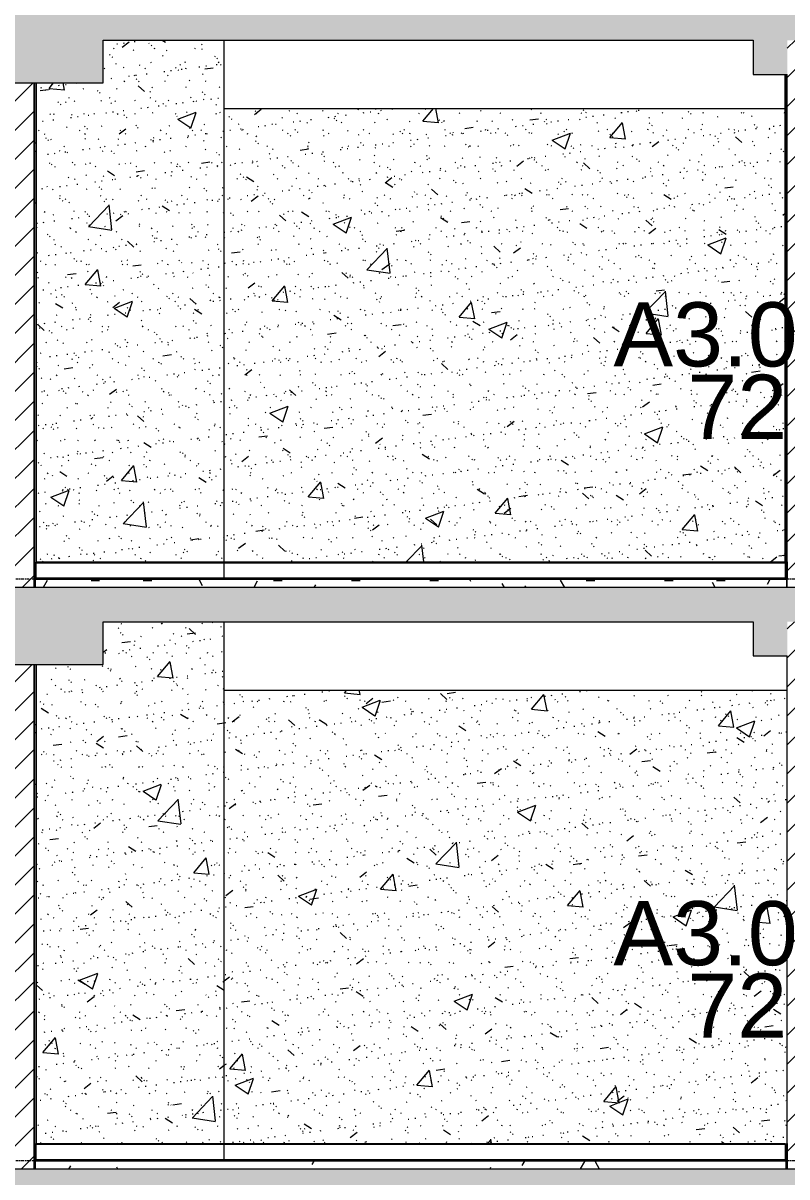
# Model space of a CAD drawing. Header units: millimetres. Extents: x 3451 to 201731, y -8641 to 35300.
# Drawn here: x 167225 to 171691, y 2104 to 8850 of the extents above; entities that cross this region are included whole.
import ezdxf

# ---------------------------------------------------------------- set-up
doc = ezdxf.new("R2010")
doc.units = ezdxf.units.MM
doc.linetypes.add('Centre', pattern=[31.75, 6.35, -4.7625, 15.875, -4.7625])
for name, color, linetype, lineweight in [('0-2', 50, 'Continuous', 5), ('A-AREA-IDEN', 2, 'Continuous', 9), ('A-CLNG', 13, 'Continuous', 9), ('A-DETL-GENF-1', 7, 'Continuous', 9), ('A-DETL-THIN', 151, 'Continuous', 9), ('A-FLOR-1', 10, 'Continuous', 35), ('A-FLOR-HRAL', 11, 'Continuous', 9), ('A-FLOR-HRAL-1', 253, 'Continuous', 9), ('A-FLOR-HRAL-2', 53, 'Continuous', 18), ('A-FLOR-LEVL-2', 51, 'Centre', 9), ('A-FLOR-MCUT-1', 7, 'Continuous', 9), ('A-FLOR-PATT-4', 67, 'Continuous', 9), ('A-WALL', 113, 'Continuous', 9), ('A-WALL-1', 113, 'Continuous', 25), ('A-WALL-2', 250, 'Continuous', 25), ('A-WALL-3', 7, 'Continuous', 9), ('A-WALL-PATT-1', 7, 'Continuous', 9), ('A-WALL-PATT-2', 9, 'Continuous', 9), ('A-WALL-PATT-4', 111, 'Continuous', 9), ('I-WALL', 2, 'Continuous', 9), ('I-WALL-1', 7, 'Continuous', 9), ('I-WALL-3', 250, 'Continuous', 25), ('S-BEAM-3', 7, 'Continuous', 9)]:
    doc.layers.add(name, color=color, linetype=linetype, lineweight=lineweight)
doc.styles.add('Arial_1', font='arial.ttf', dxfattribs={"height": 375})
pattern_1 = [(50, (-51987.05, 14125), (1093.104, -95.634), [114.3, -1257.3]), (355, (-51987, 14125), (-211.457, 1146.34), [91.44, -1005.84]), (100.451, (-51896, 14117), (881.656, 1050.7), [97.14, -1068.54]), (46.184, (-51987, 14429.8), (1626.475, -252.26), [171.45, -1885.95]), (96.636, (-51851.5, 14408.8), (1424.42, 1484.57), [145.71, -1602.81]), (351.184, (-51987, 14429.8), (1424.43, 1484.55), [137.16, -1508.76]), (21, (-51834.65, 14353.6), (909.686, -613.59), [114.3, -1257.3]), (326, (-51834.7, 14353.6), (370.81, 1105.13), [91.44, -1005.84]), (71.451, (-51758.8, 14302.5), (1280.503, 491.53), [97.14, -1068.54]), (37.5, (-51987.05, 14125), (18.5313, 507.33), [50.292, -943.356, 50.292, -970.788, -1009.65]), (37.5, (-51987.05, 14125), (18.5313, 507.33), [-2014.728, 50.292, -959.358]), (7.5, (-51987.05, 14125), (400.918, 601.084), [50.292, -531.876, 50.292, -920.496, -384.81]), (7.5, (-51987.05, 14125), (400.918, 601.084), [-1552.956, 50.292, -334.518]), (327.5, (-52326.9, 14125), (813.545, -34.374), [50.292, -330.708, 50.292, -1138.428, -1577.34]), (327.5, (-52326.9, 14125), (813.545, -34.374), [-1569.72, 50.292, -1527.048]), (317.5, (-52479.3, 14125), (888.775, 152.56), [50.292, -445.008, 50.292, -739.14, -1120.14]), (317.5, (-52479.3, 14125), (888.775, 152.56), [-1284.732, 50.292, -1069.848])]
pattern_2 = [(37.5, (-51987.05, 14125), (-4.79953, 146.8239), [5.029, -110.795, 5.029, -124.511, -123.825]), (37.5, (-51987.05, 14125), (-4.79953, 146.8239), [-245.364, 5.029, -118.796]), (7.5, (-51987.05, 14125), (134.8574, 215.0472), [5.029, -57.455, 5.029, -99.365, -40.005]), (7.5, (-51987.05, 14125), (134.8574, 215.0472), [-166.878, 5.029, -34.976]), (327.5, (-52080.78, 14125), (237.29776, 0.4316), [5.029, -33.071, 5.029, -132.131, -179.07]), (327.5, (-52080.78, 14125), (237.29776, 0.4316), [-175.26, 5.029, -174.041]), (317.5, (-52080.78, 14125), (229.067, 66.8792), [5.029, -14.021, 5.029, -84.887, -102.87]), (317.5, (-52080.78, 14125), (229.067, 66.8792), [-108.966, 5.029, -97.841])]
pattern_3 = [(0, (-51987.05, 14125), (609.6, 152.4), [50.292, -406.908, 50.292, -406.908, -2438.4]), (0, (-51987.05, 14125), (609.6, 152.4), [-914.4, 50.292, -864.108, 50.292, -406.908, -1066.8]), (0, (-51987.05, 14125), (609.6, 152.4), [-2286, 50.292, -254.508, 50.292, -711.708]), (120, (-51758.45, 14201.2), (-436.7823, 451.7291), [50.292, -406.908, 50.292, -2845.308]), (120, (-51758.45, 14201.2), (-436.7823, 451.7291), [-507.492, -406.908, 50.292, -864.108, -1524]), (120, (-51758.45, 14201.2), (-436.7823, 451.7291), [-1828.8, 50.292, -406.908, 50.292, -1016.508]), (120, (-51758.45, 14201.2), (-436.7823, 451.7291), [-2336.292, -254.508, 50.292, -711.708]), (240, (-51682.25, 14506), (-172.8177, -604.1291), [50.292, -406.908, 50.292, -406.908, -2438.4]), (240, (-51682.25, 14506), (-172.8177, -604.1291), [-914.4, 50.292, -864.108, 50.292, -406.908, -1066.8]), (240, (-51682.25, 14506), (-172.8177, -604.1291), [-2286, 50.292, -254.508, 50.292, -711.708])]
pattern_4 = [(45, (-51987.05, 14125), (-84.8528, 84.8528), [])]
pattern_5 = [(45, (148640.78, 14125), (-84.8528, 84.8528), [])]

# ---------------------------------------------------------------- blocks, each defined once
blk = doc.blocks.new('NCV_TKTC_KET CAU_rvt-2-TKCS_MẶT CẮT D')
at = {"layer": 'S-BEAM-3'}
for p, q in [((-32226.9, 8350), (-29034.9, 8350)), ((-29034.9, 8350), (-28946.9, 8350)), ((-32226.9, 4950), (-29034.9, 4950)), ((-29034.9, 4950), (-28936.9, 4950))]:
    blk.add_line(p, q, dxfattribs=at)
blk = doc.blocks.new('Railing - Railing-1007946-TKCS_MẶT CẮT D')
at = {"layer": 'A-FLOR-HRAL-1'}
for p, q in [((-33326.9, 5695), (-32226.9, 5695)), ((-32226.9, 5600), (-32226.9, 5695)), ((-32226.9, 5695), (-28946.9, 5695))]:
    blk.add_line(p, q, dxfattribs=at)
at = {"layer": 'A-FLOR-HRAL-2'}
for p, q in [((-33326.9, 5695), (-33336.9, 5695)), ((-33336.9, 5695), (-33336.9, 5600)), ((-33326.9, 5600), (-33326.9, 5695)), ((-28936.9, 5695), (-28946.9, 5695)), ((-28946.9, 5695), (-28946.9, 5600)), ((-28936.9, 5600), (-28936.9, 5695)), ((-33336.9, 5600), (-33326.9, 5600)), ((-28946.9, 5600), (-28936.9, 5600))]:
    blk.add_line(p, q, dxfattribs=at)
blk = doc.blocks.new('NCV_TKTC_TANG 2_rvt-2-TKCS_MẶT CẮT D')
at = {"layer": 'A-FLOR-PATT-4'}
h = blk.add_hatch(dxfattribs=at)
h.set_pattern_fill('FP_33', color=256, style=0, pattern_type=2)
h.set_pattern_definition(pattern_3)
h.paths.add_polyline_path([(-29735.2, 5550), (-28936.9, 5550), (-28936.9, 5600), (-33336.9, 5600), (-33336.9, 5550), (-31041.3, 5550)])
at = {"layer": 'A-WALL-PATT-1'}
h = blk.add_hatch(dxfattribs=at)
h.set_pattern_fill('FP_40', color=256, style=0, pattern_type=2)
h.set_pattern_definition([(45, (-51987.05, 14125), (-79.5495, 79.5495), [])])
h.paths.add_polyline_path([(-28946.9, 5700), (-28936.9, 5700), (-28936.9, 8550), (-28946.9, 8550), (-28946.9, 6755.8)])
at = {"layer": 'A-WALL-PATT-2'}
h = blk.add_hatch(dxfattribs=at)
h.set_pattern_fill('FP_35', color=256, style=0, pattern_type=2)
h.set_pattern_definition(pattern_1)
h.paths.add_polyline_path([(-32226.9, 5700), (-32226.9, 8750), (-32935.3, 8750), (-32935.3, 8500), (-33326.9, 8500), (-33326.9, 5700), (-32347.5, 5700)])
h = blk.add_hatch(dxfattribs=at)
h.set_pattern_fill('FP_36', color=256, style=0, pattern_type=2)
h.set_pattern_definition(pattern_2)
h.paths.add_polyline_path([(-32226.9, 5700), (-32226.9, 8750), (-32935.3, 8750), (-32935.3, 8500), (-33326.9, 8500), (-33326.9, 5700), (-32347.5, 5700)])
h = blk.add_hatch(dxfattribs=at)
h.set_pattern_fill('FP_32', color=256, style=0, pattern_type=2)
h.set_pattern_definition(pattern_4)
h.paths.add_polyline_path([(-28886.9, 5550), (-28836.9, 5550), (-28837.9, 8750), (-28934.9, 8750), (-28934.9, 8550), (-28936.9, 8550), (-28936.9, 5550)])
h = blk.add_hatch(dxfattribs=at)
h.set_pattern_fill('FP_35', color=256, style=0, pattern_type=2)
h.set_pattern_definition(pattern_1)
h.paths.add_polyline_path([(-28946.9, 5700), (-28946.9, 8350), (-32226.9, 8350), (-32226.9, 5700), (-29735.2, 5700)])
h = blk.add_hatch(dxfattribs=at)
h.set_pattern_fill('FP_36', color=256, style=0, pattern_type=2)
h.set_pattern_definition(pattern_2)
h.paths.add_polyline_path([(-28946.9, 5700), (-28946.9, 8350), (-32226.9, 8350), (-32226.9, 5700), (-29735.2, 5700)])
at = {"layer": 'A-FLOR-1'}
for p, q in [((-28936.9, 5600), (-33336.9, 5600)), ((-33336.9, 5600), (-33336.9, 5550))]:
    blk.add_line(p, q, dxfattribs=at)
at = {"layer": 'A-FLOR-MCUT-1'}
blk.add_line((-28936.9, 5550), (-28936.9, 5600), dxfattribs=at)
at = {"layer": 'A-WALL-2'}
blk.add_line((-28936.9, 5700), (-28936.9, 5600), dxfattribs=at)
at = {"layer": 'A-WALL-3'}
for p, q in [((-28936.9, 5700), (-28936.9, 8550)), ((-28936.9, 8550), (-28936.9, 5700)), ((-28936.9, 5600), (-28936.9, 5550))]:
    blk.add_line(p, q, dxfattribs=at)
at = {"layer": 'I-WALL-1'}
for p, q in [((-32226.9, 5700), (-32226.9, 8750)), ((-33326.9, 8500), (-33326.9, 5700)), ((-33326.9, 5700), (-32226.9, 5700)), ((-32226.9, 5700), (-28946.9, 5700))]:
    blk.add_line(p, q, dxfattribs=at)
at = {"layer": 'I-WALL-3'}
for p, q in [((-28946.9, 8550), (-28946.9, 5700)), ((-28946.9, 5700), (-28936.9, 5700))]:
    blk.add_line(p, q, dxfattribs=at)
at = {"layer": 'A-FLOR-HRAL'}
blk.add_blockref('Railing - Railing-1007946-TKCS_MẶT CẮT D', (0, 0), dxfattribs=at)
blk = doc.blocks.new('Railing - Railing-978651-TKCS_MẶT CẮT D')
at = {"layer": 'A-FLOR-HRAL-1'}
for p, q in [((-33326.9, 2295), (-32226.9, 2295)), ((-32226.9, 2200), (-32226.9, 2295)), ((-32226.9, 2295), (-28946.9, 2295))]:
    blk.add_line(p, q, dxfattribs=at)
at = {"layer": 'A-FLOR-HRAL-2'}
for p, q in [((-33326.9, 2295), (-33336.9, 2295)), ((-33336.9, 2295), (-33336.9, 2200)), ((-33326.9, 2200), (-33326.9, 2295)), ((-28936.9, 2295), (-28946.9, 2295)), ((-28946.9, 2295), (-28946.9, 2200)), ((-28936.9, 2200), (-28936.9, 2295)), ((-33336.9, 2200), (-33326.9, 2200)), ((-28946.9, 2200), (-28936.9, 2200))]:
    blk.add_line(p, q, dxfattribs=at)
blk = doc.blocks.new('NCV_TKTC_TANG 1_rvt-2-TKCS_MẶT CẮT D')
at = {"layer": 'A-FLOR-PATT-4'}
h = blk.add_hatch(dxfattribs=at)
h.set_pattern_fill('FP_33', color=256, style=0, pattern_type=2)
h.set_pattern_definition(pattern_3)
h.paths.add_polyline_path([(-29082.1, 2150), (-28936.9, 2150), (-28936.9, 2200), (-33336.9, 2200), (-33336.9, 2150), (-29134.9, 2150)])
at = {"layer": 'A-WALL-PATT-2'}
h = blk.add_hatch(dxfattribs=at)
h.set_pattern_fill('FP_35', color=256, style=0, pattern_type=2)
h.set_pattern_definition(pattern_1)
h.paths.add_polyline_path([(-32226.9, 2300), (-32226.9, 5350), (-32935.3, 5350), (-32935.3, 5100), (-33326.9, 5100), (-33326.9, 2300), (-32347.5, 2300)])
h = blk.add_hatch(dxfattribs=at)
h.set_pattern_fill('FP_36', color=256, style=0, pattern_type=2)
h.set_pattern_definition(pattern_2)
h.paths.add_polyline_path([(-32226.9, 2300), (-32226.9, 5350), (-32935.3, 5350), (-32935.3, 5100), (-33326.9, 5100), (-33326.9, 2300), (-32347.5, 2300)])
h = blk.add_hatch(dxfattribs=at)
h.set_pattern_fill('FP_32', color=256, style=0, pattern_type=2)
h.set_pattern_definition(pattern_4)
h.paths.add_polyline_path([(-28836.9, 2150), (-28837.9, 5350), (-28934.9, 5350), (-28934.9, 5150), (-28936.9, 5150), (-28936.9, 2150), (-28903.6, 2150)])
h = blk.add_hatch(dxfattribs=at)
h.set_pattern_fill('FP_35', color=256, style=0, pattern_type=2)
h.set_pattern_definition(pattern_1)
h.paths.add_polyline_path([(-32226.9, 2300), (-28936.9, 2300), (-28936.9, 4950), (-32226.9, 4950), (-32226.9, 4288.3)])
h = blk.add_hatch(dxfattribs=at)
h.set_pattern_fill('FP_36', color=256, style=0, pattern_type=2)
h.set_pattern_definition(pattern_2)
h.paths.add_polyline_path([(-32226.9, 2300), (-28936.9, 2300), (-28936.9, 4950), (-32226.9, 4950), (-32226.9, 4288.3)])
at = {"layer": 'A-FLOR-1'}
for p, q in [((-28936.9, 2200), (-33336.9, 2200)), ((-33336.9, 2200), (-33336.9, 2150)), ((-28936.9, 2150), (-28936.9, 2200))]:
    blk.add_line(p, q, dxfattribs=at)
at = {"layer": 'A-WALL-2'}
blk.add_line((-28936.9, 2300), (-28936.9, 2150), dxfattribs=at)
at = {"layer": 'A-WALL-3'}
blk.add_line((-28936.9, 5150), (-28936.9, 2300), dxfattribs=at)
at = {"layer": 'I-WALL-1'}
for p, q in [((-32226.9, 2300), (-32226.9, 5350)), ((-33326.9, 5100), (-33326.9, 2300)), ((-33326.9, 2300), (-32226.9, 2300)), ((-32226.9, 2300), (-28946.9, 2300))]:
    blk.add_line(p, q, dxfattribs=at)
at = {"layer": 'A-FLOR-HRAL'}
blk.add_blockref('Railing - Railing-978651-TKCS_MẶT CẮT D', (0, 0), dxfattribs=at)

msp = doc.modelspace()

# ---------------------------------------------------------------- hatches: boundary and pattern name
at = {"layer": 'A-DETL-GENF-1'}
h = msp.add_hatch(color=256, dxfattribs=at)
h.paths.add_polyline_path([(160443.5, 8350), (160692.2, 8350), (160692.2, 8750), (167092.5, 8750), (167092.5, 8500), (167692.5, 8500), (167692.5, 8750), (171492.9, 8750), (171492.9, 8550), (171692.9, 8550), (171692.9, 8750), (175790.9, 8750), (175790.9, 8350), (176090.9, 8350), (176090.9, 8950), (151265.9, 8950), (151265.9, 8550), (151467.6, 8550), (151467.6, 8750), (154892.5, 8750), (154892.5, 8550), (155092.5, 8550), (155092.5, 8750), (156090.8, 8750), (156090.8, 8350), (156392.5, 8350), (156392.5, 8750), (160390.5, 8750), (160390.5, 8350)])
h.paths.add_polyline_path([(122694.6, 8350), (122694.6, 8950), (122392.5, 8950), (122392.5, 8350)])
h.paths.add_polyline_path([(138744.6, 8350), (139044.6, 8350), (139044.6, 8750), (143794.6, 8750), (143794.6, 8550), (143994.6, 8550), (143994.6, 8750), (146969.9, 8750), (146969.9, 8350), (147269.9, 8350), (147269.9, 8750), (148965.9, 8750), (148965.9, 8550), (149165.9, 8551.3), (149165.9, 8950), (128994.6, 8950), (128994.6, 8550), (129194.6, 8550), (129194.6, 8750), (130594.7, 8750), (130594.7, 8350), (130894.7, 8350), (130894.7, 8750), (135595.5, 8750), (135595.5, 8550), (135794.6, 8550), (135794.6, 8750), (138744.6, 8750), (138744.6, 8606.4)])
h.paths.add_polyline_path([(126628.8, 8550), (126828.8, 8550), (126828.8, 8750), (128244.5, 8750), (128244.5, 8550), (128444.5, 8550), (128443, 8950), (126628.8, 8950)])
h = msp.add_hatch(color=256, dxfattribs=at)
h.paths.add_polyline_path([(160692.2, 4950), (160692.2, 5350), (167092.5, 5350), (167092.5, 5100), (167692.5, 5100), (167692.5, 5350), (171492.9, 5350), (171492.9, 5150), (171692.9, 5150), (171692.9, 5350), (175790.9, 5350), (175790.9, 4950), (176090.9, 4950), (176090.9, 5550), (151265.9, 5550), (151265.9, 5150), (151467.6, 5150), (151467.6, 5350), (154892.5, 5350), (154892.5, 5150), (155092.5, 5150), (155092.5, 5350), (156090.8, 5350), (156090.8, 4950), (156392.5, 4950), (156392.5, 5350), (160390.5, 5350), (160390.5, 4950), (160443.5, 4950)])
h.paths.add_polyline_path([(139044.6, 4950), (139044.6, 5350), (143794.6, 5350), (143794.6, 5150), (143994.6, 5150), (143994.6, 5350), (146969.9, 5350), (146969.9, 4950), (147269.9, 4950), (147269.9, 5350), (148965.9, 5350), (148965.9, 5150), (149165.9, 5151.3), (149165.9, 5550), (128994.6, 5550), (128994.6, 5150), (129194.6, 5150), (129194.6, 5350), (130594.7, 5350), (130594.7, 4950), (130894.7, 4950), (130894.7, 5350), (135595.5, 5350), (135595.5, 5150), (135794.6, 5150), (135794.6, 5350), (138744.6, 5350), (138744.6, 4950), (138892.2, 4950)])
h.paths.add_polyline_path([(122392.5, 4950), (122694.6, 4950), (122694.6, 5550), (122392.5, 5550)])
h.paths.add_polyline_path([(126828.8, 5150), (126828.8, 5350), (128244.5, 5350), (128244.5, 5150), (128444.5, 5150), (128443, 5550), (126628.8, 5550), (126628.8, 5150)])
h = msp.add_hatch(color=256, dxfattribs=at)
h.paths.add_polyline_path([(160443.5, 1550), (160692.2, 1550), (160692.2, 1950), (167092.5, 1950), (167092.5, 1700), (167692.5, 1700), (167692.5, 1950), (171492.9, 1950), (171492.9, 1750), (171692.9, 1750), (171692.9, 1950), (175790.9, 1950), (175790.9, 1550), (176090.9, 1550), (176090.9, 2150), (151265.9, 2150), (151265.9, 1750), (151465.9, 1750), (151465.9, 1950), (154892.5, 1950), (154892.5, 1750), (155092.5, 1750), (155092.5, 1950), (156090.8, 1950), (156090.8, 1550), (156392.5, 1550), (156392.5, 1950), (160390.5, 1950), (160390.5, 1550)])
h.paths.add_polyline_path([(138892.2, 1550), (139044.6, 1550), (139044.6, 1950), (143794.6, 1950), (143794.6, 1750), (143994.6, 1750), (143994.6, 1950), (146969.9, 1950), (146969.9, 1550), (147269.9, 1550), (147269.9, 1950), (148965.9, 1950), (148965.9, 1750), (149165.9, 1750), (149165.9, 2150), (128994.6, 2150), (128994.6, 1750), (129194.6, 1750), (129194.6, 1950), (130594.7, 1950), (130594.7, 1550), (130894.7, 1550), (130894.7, 1950), (135595.5, 1950), (135595.5, 1750), (135794.6, 1750), (135794.6, 1950), (138744.6, 1950), (138744.6, 1550)])
h.paths.add_polyline_path([(127790, 1750), (127910.9, 1750), (127910.9, 2150), (127710.9, 2150), (127710.9, 1750)])
at = {"layer": 'A-WALL-PATT-4'}
h = msp.add_hatch(dxfattribs=at)
h.set_pattern_fill('FP_35', color=256, style=0, pattern_type=2)
h.set_pattern_definition([(50, (148640.8, 14125), (1093.104, -95.634), [114.3, -1257.3]), (355, (148640.8, 14125), (-211.46, 1146.34), [91.44, -1005.84]), (100.451, (148731.9, 14117), (881.656, 1050.7), [97.14, -1068.54]), (46.184, (148640.8, 14429.8), (1626.475, -252.26), [171.45, -1885.95]), (96.636, (148776.3, 14408.8), (1424.42, 1484.57), [145.71, -1602.81]), (351.184, (148640.8, 14429.8), (1424.43, 1484.55), [137.16, -1508.76]), (21, (148793.2, 14353.6), (909.686, -613.59), [114.3, -1257.3]), (326, (148793.2, 14353.6), (370.81, 1105.13), [91.44, -1005.84]), (71.451, (148869, 14302.5), (1280.503, 491.53), [97.14, -1068.54]), (37.5, (148640.8, 14125), (18.5313, 507.33), [50.292, -943.356, 50.292, -970.788, -1009.65]), (37.5, (148640.8, 14125), (18.5313, 507.33), [-2014.728, 50.292, -959.358]), (7.5, (148640.8, 14125), (400.918, 601.084), [50.292, -531.876, 50.292, -920.496, -384.81]), (7.5, (148640.8, 14125), (400.918, 601.084), [-1552.956, 50.292, -334.518]), (327.5, (148300.93, 14125), (813.545, -34.374), [50.292, -330.708, 50.292, -1138.428, -1577.34]), (327.5, (148300.93, 14125), (813.545, -34.374), [-1569.72, 50.292, -1527.048]), (317.5, (148148.5, 14125), (888.775, 152.56), [50.292, -445.008, 50.292, -739.14, -1120.14]), (317.5, (148148.5, 14125), (888.775, 152.56), [-1284.73, 50.29, -1069.85])])
h.paths.add_polyline_path([(167000.9, 5600), (167090.9, 5600), (167090.9, 8100), (167000.9, 8100), (167000.9, 6755.8)])
h.paths.add_polyline_path([(170892.6, 5695), (171030.9, 5695), (171030.9, 5700), (168232.5, 5700), (168232.5, 5695), (169586.5, 5695)])
h.paths.add_polyline_path([(167290.9, 7800), (167300.9, 7800), (167300.9, 8100), (167290.9, 8100), (167290.9, 7989.5)])
h.paths.add_polyline_path([(167090.9, 8150), (167090.9, 8500), (167000.9, 8500), (167000.9, 8150)])
h.paths.add_polyline_path([(167290.9, 8150), (167300.9, 8150), (167300.9, 8500), (167290.9, 8500)])
h.paths.add_polyline_path([(167080.8, 8980), (167090.9, 8980), (167090.9, 9000), (167000.9, 9000), (167000.9, 8980), (167021.4, 8980)])
h = msp.add_hatch(dxfattribs=at)
h.set_pattern_fill('FP_36', color=256, style=0, pattern_type=2)
h.set_pattern_definition([(37.5, (148640.78, 14125), (-4.79953, 146.8239), [5.029, -110.795, 5.029, -124.511, -123.825]), (37.5, (148640.78, 14125), (-4.79953, 146.8239), [-245.364, 5.029, -118.796]), (7.5, (148640.78, 14125), (134.8574, 215.0472), [5.029, -57.455, 5.029, -99.365, -40.005]), (7.5, (148640.78, 14125), (134.8574, 215.0472), [-166.878, 5.029, -34.976]), (327.5, (148547.06, 14125), (237.29776, 0.4316), [5.029, -33.071, 5.029, -132.131, -179.07]), (327.5, (148547.06, 14125), (237.29776, 0.4316), [-175.26, 5.029, -174.041]), (317.5, (148547.06, 14125), (229.067, 66.8792), [5.029, -14.021, 5.029, -84.887, -102.87]), (317.5, (148547.06, 14125), (229.067, 66.8792), [-108.966, 5.029, -97.841])])
h.paths.add_polyline_path([(167000.9, 5600), (167090.9, 5600), (167090.9, 8100), (167000.9, 8100), (167000.9, 6755.8)])
h.paths.add_polyline_path([(170892.6, 5695), (171030.9, 5695), (171030.9, 5700), (168232.5, 5700), (168232.5, 5695), (169586.5, 5695)])
h.paths.add_polyline_path([(167290.9, 7800), (167300.9, 7800), (167300.9, 8100), (167290.9, 8100), (167290.9, 7989.5)])
h.paths.add_polyline_path([(167090.9, 8150), (167090.9, 8500), (167000.9, 8500), (167000.9, 8150)])
h.paths.add_polyline_path([(167290.9, 8150), (167300.9, 8150), (167300.9, 8500), (167290.9, 8500)])
h.paths.add_polyline_path([(167080.8, 8980), (167090.9, 8980), (167090.9, 9000), (167000.9, 9000), (167000.9, 8980), (167021.4, 8980)])
h = msp.add_hatch(dxfattribs=at)
h.set_pattern_fill('FP_32', color=256, style=0, pattern_type=2)
h.set_pattern_definition(pattern_5)
h.paths.add_polyline_path([(167090.9, 5550), (167290.9, 5550), (167290.9, 8500), (167092.5, 8500), (167090.9, 5600)])
h = msp.add_hatch(dxfattribs=at)
h.set_pattern_fill('FP_32', color=256, style=0, pattern_type=2)
h.set_pattern_definition(pattern_5)
h.paths.add_polyline_path([(167090.9, 2150), (167290.9, 2150), (167290.9, 5100), (167092.5, 5100), (167090.9, 2200)])

# ---------------------------------------------------------------- linework, layer by layer
at = {"layer": 'A-CLNG'}
for p, q in [((167290.9, 8150), (167300.9, 8150)), ((167300.9, 8100), (167290.9, 8100)), ((167290.9, 4750), (167300.9, 4750)), ((167300.9, 4700), (167290.9, 4700))]:
    msp.add_line(p, q, dxfattribs=at)
at = {"layer": 'A-DETL-THIN'}
for p, q in [((167692.5, 8500), (167692.5, 8750)), ((167692.5, 8750), (171492.9, 8750)), ((171492.9, 8750), (171492.9, 8550)), ((171492.9, 8550), (171692.9, 8550)), ((167092.5, 8500), (167692.5, 8500)), ((176090.9, 5550), (152037.7, 5550)), ((167692.5, 5100), (167692.5, 5350)), ((167692.5, 5350), (171492.9, 5350)), ((171492.9, 5350), (171492.9, 5150)), ((171492.9, 5150), (171692.9, 5150)), ((167092.5, 5100), (167692.5, 5100)), ((176090.9, 2150), (152037.7, 2150))]:
    msp.add_line(p, q, dxfattribs=at)
at = {"layer": 'A-FLOR-LEVL-2'}
for p, q in [((106972.4, 5600), (198239.7, 5600)), ((106972.4, 2200), (198239.7, 2200))]:
    msp.add_line(p, q, dxfattribs=at)
at = {"layer": 'A-WALL'}
for p, q in [((167290.9, 4400), (167300.9, 4400)), ((168232.5, 2300), (168232.5, 2295)), ((169990.8, 2295), (169990.8, 2300)), ((170190.8, 2300), (170190.8, 2295))]:
    msp.add_line(p, q, dxfattribs=at)
at = {"layer": 'A-WALL-1'}
for p, q in [((167290.9, 5550), (167290.9, 8500)), ((167290.9, 2150), (167290.9, 5100))]:
    msp.add_line(p, q, dxfattribs=at)
at = {"layer": 'I-WALL'}
for p, q in [((167290.9, 7800), (167300.9, 7800)), ((168232.5, 5700), (168232.5, 5695)), ((171030.9, 5695), (171030.9, 5700))]:
    msp.add_line(p, q, dxfattribs=at)

# ---------------------------------------------------------------- block references
at = {"layer": '0-2'}
for name in ['NCV_TKTC_KET CAU_rvt-2-TKCS_MẶT CẮT D', 'NCV_TKTC_TANG 2_rvt-2-TKCS_MẶT CẮT D', 'NCV_TKTC_TANG 1_rvt-2-TKCS_MẶT CẮT D']:
    msp.add_blockref(name, (200627.8, 0), dxfattribs=at)

# ---------------------------------------------------------------- texts
at = {"layer": 'A-AREA-IDEN', "char_height": 375, "line_spacing_factor": 0.936439, "style": 'Arial_1'}
for s, insert, width, attachment_point in [('\\pt7.5,15,22.5,30,37.5,45,52.5,60,67.5,75,82.5,90,97.5,105,112.5,120,127.5,135,142.5,150,157.5,165,172.5,180,187.5,195,202.5,210,217.5,225,232.5,240;A3.02.11', (171724.7, 6837.2), 2094, 8), ('\\pt7.5,15,22.5,30,37.5,45,52.5,60,67.5,75,82.5,90,97.5,105,112.5,120,127.5,135,142.5,150,157.5,165,172.5,180,187.5,195,202.5,210,217.5,225,232.5,240;72 m²', (171779, 6606.6), 1359, 5), ('\\pt7.5,15,22.5,30,37.5,45,52.5,60,67.5,75,82.5,90,97.5,105,112.5,120,127.5,135,142.5,150,157.5,165,172.5,180,187.5,195,202.5,210,217.5,225,232.5,240;A3.01.11', (171724.7, 3336), 2094, 8), ('\\pt7.5,15,22.5,30,37.5,45,52.5,60,67.5,75,82.5,90,97.5,105,112.5,120,127.5,135,142.5,150,157.5,165,172.5,180,187.5,195,202.5,210,217.5,225,232.5,240;72 m²', (171779, 3105.5), 1359, 5)]:
    msp.add_mtext(s, dxfattribs=dict(at, insert=insert, width=width, attachment_point=attachment_point))

doc.saveas('drawing.dxf')
